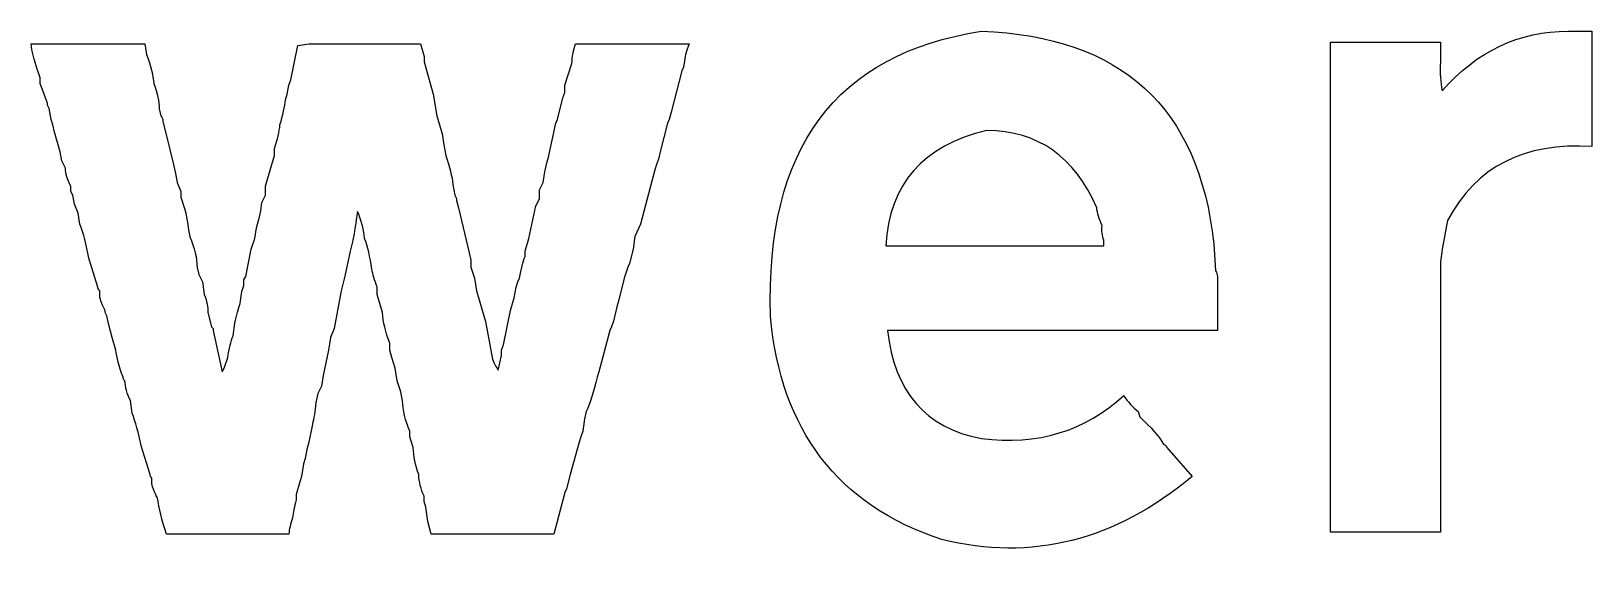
# Model space of a CAD drawing. Extents: x 224 to 350, y 17 to 279.
# Drawn here: x 256.3 to 262.26, y 49.39 to 51.42 of the extents above; entities that cross this region are included whole.
import ezdxf

# ---------------------------------------------------------------- set-up
doc = ezdxf.new("R2010")
doc.units = 0
doc.layers.add('For_Cutting', color=7, linetype='CONTINUOUS')

msp = doc.modelspace()

# ---------------------------------------------------------------- linework, layer by layer
at = {"layer": 'For_Cutting', "color": 7}
for points in [[(259.9302, 51.42033), (259.93016, 51.42044)], [(261.712997, 50.69697), (261.692327, 50.58673), (261.685427, 50.53853), (261.685427, 49.505), (261.657867, 49.505), (261.568297, 49.505), (261.540737, 49.505), (261.513177, 49.505), (261.485617, 49.505), (261.368483, 49.505), (261.347813, 49.505), (261.265133, 49.505), (261.265133, 49.5257), (261.265133, 49.5601), (261.265133, 49.5808), (261.265133, 49.6084), (261.265133, 49.6291), (261.265133, 49.7669), (261.265133, 49.8151), (261.265133, 49.95291), (261.265133, 50.00801), (261.265133, 50.06311), (261.265133, 50.11821), (261.265133, 50.17331), (261.265133, 50.31112), (261.265133, 50.33182), (261.265133, 50.35252), (261.265133, 50.56611), (261.265133, 50.61431), (261.265133, 50.65561), (261.265133, 50.70381), (261.265133, 50.74511), (261.265133, 50.77951), (261.265133, 50.82081), (261.265133, 50.84841), (261.265133, 50.97244), (261.265133, 51.04824), (261.265133, 51.07584), (261.265133, 51.10344), (261.265133, 51.13104), (261.265133, 51.15864), (261.265133, 51.27577), (261.265133, 51.29647), (261.265133, 51.37917), (261.292693, 51.37917), (261.382263, 51.37917), (261.409823, 51.37917), (261.437383, 51.37917), (261.464943, 51.37917), (261.582077, 51.37917), (261.602747, 51.37917), (261.685427, 51.37917), (261.685427, 51.30337)], [(262.17464, 51.4205), (262.264213, 51.42044)], [(262.264213, 51.42044), (262.264213, 50.97947)], [(256.297159, 51.37274), (256.331755, 51.37221)], [(256.331755, 51.37221), (256.359315, 51.37221), (256.393765, 51.37221), (256.483335, 51.37221), (256.510895, 51.37221), (256.628028, 51.37221), (256.648698, 51.37221), (256.731378, 51.37221), (256.738278, 51.33091)], [(257.268938, 51.15872), (257.275838, 51.17942), (257.282738, 51.21382), (257.289638, 51.23452), (257.317198, 51.36544), (257.358538, 51.37244), (257.386098, 51.37244), (257.413658, 51.37244), (257.448108, 51.37244), (257.537678, 51.37244), (257.565238, 51.37244), (257.682371, 51.37244), (257.737491, 51.37244), (257.785721, 51.37244), (257.799501, 51.32424), (257.799501, 51.30354), (257.833951, 51.17951), (257.847731, 51.09681), (257.868401, 51.02791), (257.875301, 50.98661), (257.882201, 50.94531)], [(258.378431, 51.37267), (258.412881, 51.37267), (258.440441, 51.37267), (258.474891, 51.37267), (258.564461, 51.37267), (258.592021, 51.37267), (258.709154, 51.37267), (258.729824, 51.37267), (258.812504, 51.37267), (258.805604, 51.35197), (258.798704, 51.33127), (258.791804, 51.28307), (258.784904, 51.26927), (258.743564, 51.1108), (258.736664, 51.0832), (258.729764, 51.0694), (258.702204, 50.95916), (258.695304, 50.93156), (258.688404, 50.91086), (258.681504, 50.89016), (258.640164, 50.73169), (258.626384, 50.68349), (258.605714, 50.63529), (258.598814, 50.58709), (258.585034, 50.53199), (258.578134, 50.51819), (258.564354, 50.47689), (258.543684, 50.39419), (258.536784, 50.36659), (258.523004, 50.31149), (258.516104, 50.29079), (258.509204, 50.27699), (258.467864, 50.11851), (258.460964, 50.09781)], [(258.185461, 50.55954), (258.185461, 50.58024), (258.199241, 50.62844), (258.226801, 50.75246), (258.240581, 50.78006), (258.240581, 50.81446), (258.254361, 50.84206), (258.261261, 50.88336), (258.268161, 50.91776), (258.275061, 50.93846), (258.302621, 51.06937), (258.309521, 51.08317), (258.330191, 51.16587), (258.337091, 51.18657), (258.337091, 51.21417), (258.364651, 51.29687)], [(256.359179, 51.14532), (256.352279, 51.16602), (256.331609, 51.22112), (256.331609, 51.24182)], [(256.428129, 50.89712), (256.414349, 50.92472), (256.407449, 50.95922), (256.386779, 51.03502), (256.379879, 51.06262), (256.372979, 51.08332), (256.366079, 51.12462)], [(256.786508, 51.12416), (256.793408, 51.09656)], [(256.800308, 51.07586), (256.814088, 51.02076), (256.841648, 50.91051), (256.848548, 50.87611), (256.855448, 50.84161), (256.869228, 50.80721), (256.869228, 50.78651)], [(257.179358, 50.76582), (257.193138, 50.79342), (257.193138, 50.82782), (257.200038, 50.85542), (257.227598, 50.94502), (257.227598, 50.97262)], [(256.483279, 50.68352), (256.476379, 50.72482), (256.462599, 50.75932), (256.455699, 50.79372), (256.448799, 50.80752), (256.448799, 50.82822)], [(257.909761, 50.83506), (257.916661, 50.79376)], [(257.923561, 50.77306), (257.930461, 50.74546), (257.971801, 50.5732), (257.978701, 50.5456), (257.978701, 50.518), (257.992481, 50.4767), (257.999381, 50.4285), (258.033831, 50.31137), (258.040731, 50.27697), (258.061401, 50.16672)], [(256.896788, 50.66938), (256.903688, 50.63498)], [(257.110438, 50.44886), (257.110438, 50.46956), (257.117338, 50.48336), (257.138008, 50.58672), (257.151788, 50.62802), (257.158688, 50.66932)], [(259.564979, 50.60051), (259.606319, 50.60051), (259.723452, 50.60051), (259.764792, 50.60051), (259.799242, 50.60051), (259.840582, 50.60051), (259.868142, 50.60051), (259.992166, 50.60051), (260.067956, 50.60051), (260.095516, 50.60051), (260.123076, 50.60051), (260.150636, 50.60051), (260.178196, 50.60051), (260.295329, 50.60051), (260.350449, 50.60051), (260.398679, 50.60051), (260.398679, 50.62121)], [(260.818995, 50.6074), (260.825895, 50.50404)], [(256.552179, 50.44236), (256.517729, 50.5526)], [(257.516926, 50.58002), (257.496256, 50.48352), (257.482476, 50.42842), (257.454916, 50.28373), (257.441136, 50.24933), (257.434236, 50.20113), (257.413566, 50.10463), (257.406666, 50.06333), (257.392886, 50.03573), (257.385986, 50.00133)], [(256.931248, 50.51784), (256.938148, 50.49024), (256.951928, 50.46264), (256.958828, 50.41444)], [(260.832795, 50.48334), (260.832795, 50.27664), (260.777675, 50.27664), (260.639871, 50.27664), (260.619201, 50.27664), (260.598531, 50.27664), (260.384935, 50.27664), (260.336705, 50.27664), (260.295365, 50.27664), (260.247135, 50.27664), (260.205795, 50.27664), (260.171345, 50.27664), (260.130005, 50.27664), (260.102445, 50.27664), (259.978421, 50.27664), (259.902631, 50.27664), (259.875071, 50.27664), (259.847511, 50.27664), (259.819951, 50.27664), (259.792391, 50.27664), (259.675258, 50.27664), (259.654588, 50.27664), (259.571908, 50.27664)], [(256.559079, 50.40786), (256.559079, 50.42856)], [(257.640946, 50.34572), (257.620276, 50.41462), (257.620276, 50.44222)], [(258.082071, 50.12542), (258.095851, 50.18052), (258.095851, 50.20122), (258.102751, 50.22192), (258.130311, 50.35284), (258.144091, 50.40104), (258.150991, 50.44234), (258.157891, 50.46304), (258.164791, 50.47684)], [(256.621109, 50.20116), (256.607329, 50.24936), (256.593549, 50.29756), (256.586649, 50.33206)], [(256.972608, 50.34554), (256.986388, 50.29044)], [(257.069088, 50.25596), (257.075988, 50.30416)], [(256.993288, 50.27664), (257.027738, 50.11816), (257.034638, 50.13196), (257.048418, 50.17326)], [(257.716766, 50.00818), (257.709866, 50.04258), (257.696086, 50.08388), (257.689186, 50.13208), (257.675406, 50.17338), (257.668506, 50.20098), (257.668506, 50.22858)], [(256.683139, 49.96001), (256.676239, 50.00821)], [(258.419624, 49.9669), (258.412724, 49.9393), (258.405824, 49.8911), (258.398924, 49.8704), (258.392024, 49.8497), (258.357574, 49.72568), (258.343794, 49.67058), (258.336894, 49.65678), (258.295554, 49.4983), (258.267994, 49.4983), (258.15086, 49.4983), (258.07507, 49.4983), (258.04751, 49.4983), (257.930376, 49.4983), (257.909706, 49.4983), (257.827026, 49.4983), (257.813246, 49.5465), (257.806346, 49.6016), (257.799446, 49.6223), (257.799446, 49.643)], [(260.529643, 49.96659), (260.536543, 49.94589), (260.557213, 49.92519)], [(257.372206, 49.91863), (257.358426, 49.84973), (257.351526, 49.82213), (257.344626, 49.78773), (257.337726, 49.76703), (257.330826, 49.71883), (257.323926, 49.69813), (257.310146, 49.64993), (257.310146, 49.62923)], [(257.758106, 49.82905), (257.744326, 49.87035), (257.744326, 49.89105)], [(256.752039, 49.72574), (256.717589, 49.83598)], [(260.639893, 49.82869), (260.736353, 49.71845)], [(256.758939, 49.69124), (256.758939, 49.71194)], [(257.282586, 49.49833), (257.255026, 49.49833), (257.137893, 49.49833), (257.062103, 49.49833), (257.034543, 49.49833), (256.917409, 49.49833), (256.896739, 49.49833), (256.814059, 49.49833)]]:
    msp.add_lwpolyline(points, dxfattribs=at)
msp.add_lwpolyline([(259.950807, 51.04149)], close=True, dxfattribs=at)
for points in [[(259.124047, 50.33168), (259.103374, 50.97132), (259.372091, 51.334203), (259.9302, 51.42033)], [(259.93016, 51.42044), (260.466447, 51.400907), (260.762725, 51.129893), (260.818995, 50.6074)], [(261.692327, 51.19312), (261.825537, 51.344707), (261.986308, 51.4205), (262.17464, 51.4205)], [(256.331609, 51.24182), (256.312089, 51.293487), (256.300606, 51.337127), (256.297159, 51.37274)], [(256.738278, 51.33091), (256.754358, 51.288443), (256.763545, 51.251693), (256.765838, 51.22066)], [(258.364651, 51.29687), (258.365784, 51.324403), (258.370378, 51.34967), (258.378431, 51.37267)], [(261.685427, 51.30337), (261.68316, 51.260903), (261.68546, 51.224153), (261.692327, 51.19312)], [(256.765838, 51.22066), (256.779618, 51.182793), (256.786508, 51.150627), (256.786508, 51.12416)], [(256.366079, 51.12462), (256.361479, 51.131487), (256.359179, 51.138387), (256.359179, 51.14532)], [(257.248268, 51.06222), (257.259755, 51.100087), (257.266645, 51.132253), (257.268938, 51.15872)], [(256.793408, 51.09656), (256.798008, 51.089693), (256.800308, 51.082793), (256.800308, 51.07586)], [(257.227598, 50.97262), (257.239085, 51.007087), (257.245975, 51.036953), (257.248268, 51.06222)], [(259.95083, 51.04148), (259.706228, 50.98288), (259.577611, 50.83589), (259.564979, 50.60051)], [(260.371109, 50.74521), (260.287278, 50.94043), (260.147178, 51.03919), (259.950807, 51.04149)], [(262.264213, 50.97947), (262.00583, 50.99667), (261.822092, 50.902503), (261.712997, 50.69697)], [(257.882201, 50.94531), (257.897128, 50.901643), (257.906314, 50.864893), (257.909761, 50.83506)], [(256.448799, 50.82822), (256.435019, 50.853487), (256.428129, 50.876453), (256.428129, 50.89712)], [(256.869228, 50.78651), (256.885308, 50.742843), (256.894495, 50.7038), (256.896788, 50.66938)], [(257.916661, 50.79376), (257.921261, 50.786893), (257.923561, 50.779993), (257.923561, 50.77306)], [(257.158688, 50.66932), (257.170175, 50.707187), (257.177065, 50.739353), (257.179358, 50.76582)], [(257.544486, 50.73161), (257.536446, 50.668477), (257.527259, 50.617947), (257.516926, 50.58002)], [(257.572046, 50.62826), (257.567446, 50.66846), (257.558259, 50.70291), (257.544486, 50.73161)], [(260.391779, 50.67631), (260.380292, 50.70271), (260.373402, 50.725677), (260.371109, 50.74521)], [(256.517729, 50.5526), (256.508542, 50.604267), (256.497059, 50.647907), (256.483279, 50.68352)], [(260.398679, 50.62121), (260.391786, 50.63961), (260.389486, 50.657977), (260.391779, 50.67631)], [(256.903688, 50.63498), (256.922061, 50.592513), (256.931248, 50.553467), (256.931248, 50.51784)], [(257.599606, 50.51112), (257.592719, 50.558187), (257.583533, 50.597233), (257.572046, 50.62826)], [(258.164791, 50.47684), (258.170524, 50.511307), (258.177414, 50.538873), (258.185461, 50.55954)], [(257.620276, 50.44222), (257.609943, 50.46862), (257.603053, 50.491587), (257.599606, 50.51112)], [(260.825895, 50.50404), (260.830495, 50.497173), (260.832795, 50.490273), (260.832795, 50.48334)], [(256.559079, 50.42856), (256.553346, 50.433227), (256.551046, 50.437827), (256.552179, 50.44236)], [(257.096658, 50.37996), (257.097791, 50.40636), (257.102385, 50.429327), (257.110438, 50.44886)], [(256.579749, 50.35276), (256.568262, 50.37456), (256.561372, 50.392927), (256.559079, 50.40786)], [(256.958828, 50.41444), (256.969161, 50.38804), (256.973755, 50.365073), (256.972608, 50.34554)], [(257.075988, 50.30416), (257.081721, 50.33516), (257.088611, 50.360427), (257.096658, 50.37996)], [(256.586649, 50.33206), (256.582049, 50.338927), (256.579749, 50.345827), (256.579749, 50.35276)], [(257.668506, 50.22858), (257.651279, 50.269913), (257.642093, 50.30896), (257.640946, 50.34572)], [(259.778615, 49.47729), (259.381281, 49.609357), (259.163092, 49.894153), (259.124047, 50.33168)], [(256.986388, 50.29044), (256.992121, 50.285773), (256.994421, 50.281173), (256.993288, 50.27664)], [(257.048418, 50.17326), (257.054151, 50.207727), (257.061041, 50.235293), (257.069088, 50.25596)], [(259.571908, 50.27664), (259.597175, 50.042373), (259.716605, 49.904567), (259.930198, 49.86322)], [(256.648669, 50.09781), (256.632589, 50.140277), (256.623402, 50.174727), (256.621109, 50.20116)], [(258.061401, 50.16672), (258.068288, 50.14952), (258.075178, 50.135753), (258.082071, 50.12542)], [(256.655569, 50.08401), (256.649836, 50.088677), (256.647536, 50.093277), (256.648669, 50.09781)], [(256.676239, 50.00821), (256.663606, 50.03461), (256.656716, 50.059877), (256.655569, 50.08401)], [(258.460964, 50.09781), (258.448331, 50.042677), (258.434551, 49.99904), (258.419624, 49.9669)], [(257.744326, 49.89105), (257.727099, 49.932383), (257.717913, 49.971427), (257.716766, 50.00818)], [(259.930198, 49.86322), (260.146091, 49.83682), (260.327532, 49.891943), (260.474523, 50.02859)], [(260.474523, 50.02859), (260.490603, 50.003323), (260.508976, 49.982657), (260.529643, 49.96659)], [(256.717589, 49.83598), (256.707256, 49.88538), (256.695772, 49.926723), (256.683139, 49.96001)], [(257.385986, 50.00133), (257.382519, 49.966863), (257.377926, 49.939297), (257.372206, 49.91863)], [(260.557213, 49.92519), (260.58822, 49.896457), (260.611186, 49.86889), (260.626113, 49.84249)], [(257.778776, 49.7257), (257.766143, 49.7613), (257.759253, 49.79575), (257.758106, 49.82905)], [(260.626113, 49.84249), (260.634153, 49.837823), (260.638746, 49.833223), (260.639893, 49.82869)], [(256.758939, 49.71194), (256.753206, 49.716607), (256.750906, 49.721207), (256.752039, 49.72574)], [(257.799446, 49.643), (257.786813, 49.6694), (257.779923, 49.696967), (257.778776, 49.7257)], [(260.736353, 49.71845), (260.441223, 49.472703), (260.121977, 49.392317), (259.778615, 49.47729)], [(256.779609, 49.63614), (256.768122, 49.65794), (256.761232, 49.676307), (256.758939, 49.69124)], [(256.814059, 49.49833), (256.796832, 49.55233), (256.785349, 49.598267), (256.779609, 49.63614)], [(257.310146, 49.62923), (257.303253, 49.60283), (257.298659, 49.579863), (257.296366, 49.56033)], [(257.296366, 49.56033), (257.288326, 49.537397), (257.283733, 49.51673), (257.282586, 49.49833)]]:
    msp.add_open_spline(points, degree=3, dxfattribs=at)

doc.saveas('drawing.dxf')
